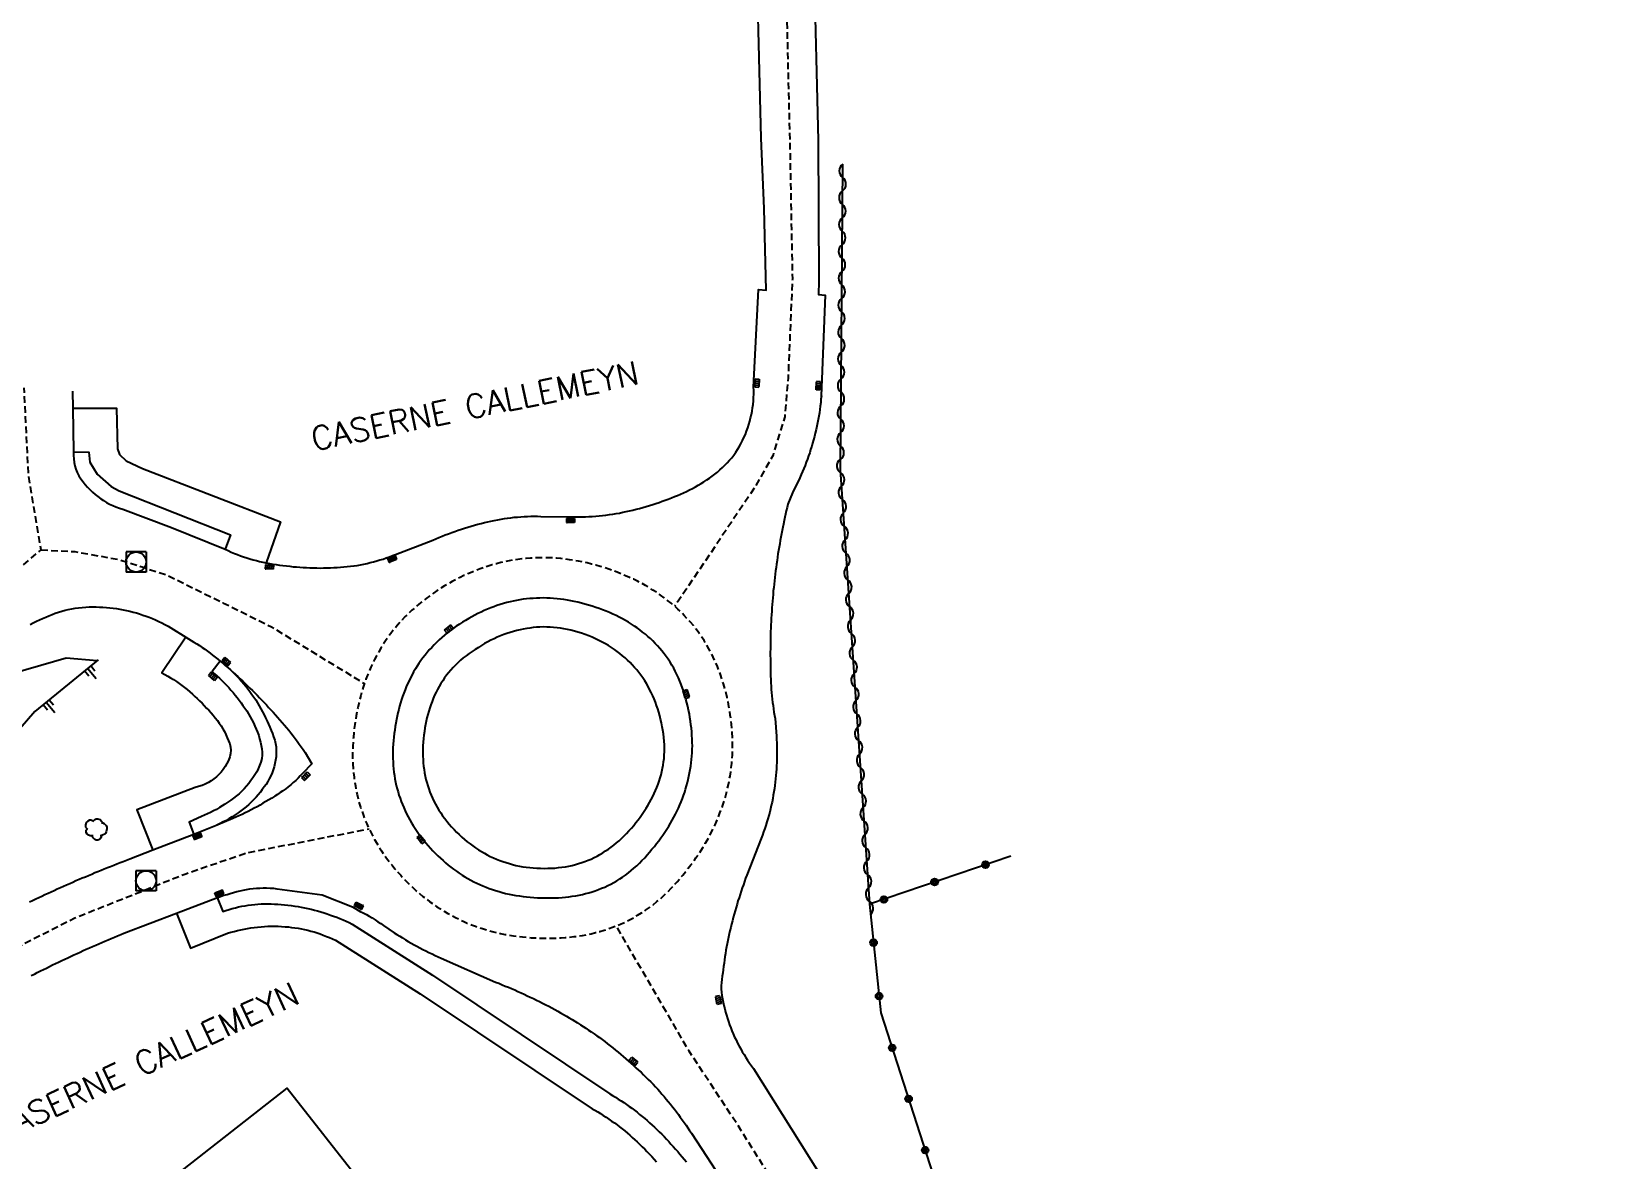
# Model space of a CAD drawing. Header units: millimetres. Extents: x 253999 to 255001, y 43000 to 44000.
# Drawn here: x 254853.4 to 254970.7, y 43083.4 to 43167.5 of the extents above; entities that cross this region are included whole.
import ezdxf
from ezdxf.enums import TextEntityAlignment as Align

# ---------------------------------------------------------------- set-up
doc = ezdxf.new("R2010")
doc.units = ezdxf.units.MM
doc.linetypes.add('DASHED', pattern=[0.75, 0.5, -0.25])
doc.layers.get('0').update_dxf_attribs({"linetype": 'CONTINUOUS'})
for name, color, linetype in [('W0001', 6, 'DASHED'), ('W0008', 7, 'CONTINUOUS'), ('W0017', 7, 'CONTINUOUS'), ('W0100', 7, 'CONTINUOUS'), ('W0211', 2, 'CONTINUOUS'), ('W0300', 7, 'CONTINUOUS'), ('W0310', 3, 'CONTINUOUS'), ('W0322', 7, 'CONTINUOUS'), ('W0400', 7, 'CONTINUOUS'), ('W0420', 7, 'CONTINUOUS'), ('W0989', 7, 'CONTINUOUS')]:
    doc.layers.add(name, color=color, linetype=linetype)
doc.styles.get("Standard").update_dxf_attribs({"font": 'romans.shx', "width": 0.85})

# ---------------------------------------------------------------- blocks, each defined once
blk = doc.blocks.new('T420')
for p, q in [((0.75, 0.75), (-0.75, 0.75)), ((-0.75, 0.75), (-0.75, -0.75)), ((0.75, 0.75), (0.75, -0.75)), ((0.75, -0.75), (-0.75, -0.75))]:
    blk.add_line(p, q)
blk.add_ellipse((0, 0), major_axis=(-0.53, 0.53), ratio=1, start_param=3.926991, end_param=10.210176)
blk = doc.blocks.new('T400')
for p, q in [((-0.15, 0.3), (0.15, 0.3)), ((-0.15, -0.25), (-0.15, 0.3)), ((-0.15, 0.15), (0.15, 0.15)), ((-0.15, 0), (0.15, 0)), ((0.15, 0.3), (0.15, -0.25)), ((-0.15, -0.15), (0.15, -0.15)), ((-0.15, -0.25), (-0.15, -0.3)), ((-0.15, -0.3), (0.15, -0.3)), ((0.15, -0.3), (0.15, -0.25))]:
    blk.add_line(p, q)
blk = doc.blocks.new('T300')
for p, q in [((-0.8, 0.51), (-0.86, 0.34)), ((-0.86, 0.34), (-0.86, 0.17)), ((-0.86, 0.17), (-0.74, 0.06)), ((-0.69, 0.63), (-0.8, 0.51)), ((-0.8, -0.06), (-0.74, 0.06)), ((-0.74, 0.06), (-0.69, 0.11)), ((-0.57, 0.69), (-0.69, 0.63)), ((-0.46, 0.69), (-0.57, 0.69)), ((-0.29, 0.63), (-0.46, 0.69)), ((-0.29, 0.63), (-0.17, 0.74)), ((-0.23, 0.57), (-0.29, 0.63)), ((-0.17, 0.74), (-0.06, 0.8)), ((-0.06, 0.8), (0.06, 0.8)), ((0.06, 0.8), (0.23, 0.74)), ((0.23, 0.74), (0.34, 0.63)), ((0.34, 0.63), (0.4, 0.51)), ((0.46, 0.46), (0.34, 0.46)), ((0.4, 0.51), (0.4, 0.46)), ((0.57, 0.4), (0.46, 0.46)), ((0.57, 0.4), (0.69, 0.29)), ((0.69, 0.29), (0.74, 0.17)), ((0.74, 0.06), (0.69, -0.17)), ((0.74, 0.17), (0.74, 0.06)), ((-0.8, -0.17), (-0.8, -0.06)), ((-0.8, -0.23), (-0.8, -0.17)), ((-0.74, -0.34), (-0.8, -0.23)), ((-0.69, -0.4), (-0.74, -0.34)), ((-0.51, -0.46), (-0.69, -0.4)), ((-0.4, -0.46), (-0.51, -0.46)), ((-0.4, -0.46), (-0.34, -0.46)), ((-0.34, -0.46), (-0.34, -0.4)), ((-0.34, -0.51), (-0.34, -0.46)), ((-0.29, -0.63), (-0.34, -0.51)), ((-0.17, -0.74), (-0.29, -0.63)), ((-0.06, -0.8), (-0.17, -0.74)), ((0.06, -0.8), (-0.06, -0.8)), ((0.17, -0.74), (0.06, -0.8)), ((0.23, -0.69), (0.17, -0.74)), ((0.29, -0.46), (0.23, -0.46)), ((0.29, -0.63), (0.23, -0.69)), ((0.46, -0.4), (0.29, -0.46)), ((0.34, -0.51), (0.29, -0.63)), ((0.34, -0.51), (0.34, -0.46)), ((0.57, -0.34), (0.46, -0.4)), ((0.63, -0.29), (0.57, -0.34)), ((0.69, -0.17), (0.63, -0.29))]:
    blk.add_line(p, q)
blk = doc.blocks.new('t211o')
at = {"color": 0, "linetype": 'Continuous'}
for p, q in [((-0.29, 0.5), (-0.29, 0)), ((0, 1), (0, 0)), ((0.29, 0.5), (0.29, 0))]:
    blk.add_line(p, q, dxfattribs=at)
blk = doc.blocks.new('t322o')
at = {"color": 0, "linetype": 'Continuous'}
for radius in [0.25, 0.15]:
    blk.add_circle((0, 0), radius, dxfattribs=at)
blk = doc.blocks.new('t310o')
at = {"color": 0, "linetype": 'Continuous'}
for centre, start, end in [((-0.5, 0.38), 216.8699, 323.1304), ((0.5, -0.37), 36.8699, 143.1303)]:
    blk.add_arc(centre, 0.625, start, end, dxfattribs=at)

msp = doc.modelspace()

# ---------------------------------------------------------------- linework, layer by layer
at = {"layer": 'W0001', "flags": 128}
for points in [[(254906.65, 43294.13), (254906.84, 43285.97), (254907.63, 43253.24), (254908.47, 43216.57), (254909.28, 43183.53), (254909.88, 43159.22), (254910.07, 43149.02), (254909.75, 43141.67), (254909.5, 43138.77), (254908.63, 43135.91), (254907.26, 43133.49), (254901.31, 43124.65)], [(254773.74, 43091.98), (254777.71, 43093.83), (254784.04, 43095.75), (254792.62, 43098.78), (254823.48, 43108.72), (254830.11, 43111.3), (254835.99, 43114.88), (254841.12, 43118.87), (254844.84, 43122.44), (254848.36, 43124.63), (254851.5, 43126.65), (254854.11, 43128.85), (254853.48, 43132.63), (254853.17, 43134.48), (254853.02, 43137.53), (254852.85, 43140.92)], [(254854.11, 43128.85), (254856.63, 43128.72), (254859.91, 43128.14), (254863.46, 43126.99), (254867.66, 43124.91), (254871.28, 43123.11), (254878.2, 43118.89)], [(254834.06, 43087.35), (254842.2, 43093.31), (254848.43, 43097.27), (254856.63, 43101.44), (254864.89, 43104.73), (254869.45, 43106.29), (254878.54, 43108.07)], [(254970.71, 43000), (254968.55, 43003.03), (254958.83, 43014.72), (254948.67, 43026.75), (254939.51, 43037.81), (254926.04, 43055), (254915.4, 43071), (254906.01, 43085.99), (254902.38, 43091.51), (254896.95, 43100.84)]]:
    msp.add_lwpolyline(points, dxfattribs=at)
msp.add_lwpolyline([(254880.68, 43104.85), (254880.9, 43104.61), (254881.12, 43104.37), (254881.35, 43104.13), (254881.58, 43103.9), (254881.82, 43103.68), (254882.06, 43103.46), (254882.3, 43103.25), (254882.55, 43103.04), (254882.8, 43102.84), (254883.06, 43102.64), (254883.32, 43102.46), (254883.59, 43102.27), (254883.86, 43102.1), (254884.13, 43101.93), (254884.41, 43101.77), (254884.69, 43101.61), (254884.98, 43101.46), (254885.27, 43101.32), (254885.56, 43101.18), (254885.86, 43101.05), (254886.16, 43100.93), (254886.46, 43100.82), (254886.77, 43100.71), (254887.07, 43100.61), (254887.39, 43100.51), (254887.7, 43100.43), (254888.02, 43100.35), (254888.34, 43100.27), (254888.66, 43100.21), (254888.98, 43100.15), (254889.31, 43100.1), (254889.64, 43100.05), (254889.97, 43100.02), (254890.29, 43099.99), (254890.61, 43099.96), (254890.93, 43099.94), (254891.25, 43099.93), (254891.57, 43099.92), (254891.88, 43099.92), (254892.2, 43099.92), (254892.52, 43099.93), (254892.84, 43099.95), (254893.16, 43099.97), (254893.48, 43100), (254893.8, 43100.04), (254894.13, 43100.08), (254894.45, 43100.13), (254894.77, 43100.19), (254895.09, 43100.26), (254895.41, 43100.34), (254895.73, 43100.42), (254896.05, 43100.52), (254896.37, 43100.62), (254896.68, 43100.74), (254897, 43100.86), (254897.31, 43100.99), (254897.62, 43101.13), (254897.93, 43101.29), (254898.23, 43101.45), (254898.54, 43101.63), (254898.83, 43101.81), (254899.13, 43102), (254899.42, 43102.21), (254899.7, 43102.42), (254899.98, 43102.65), (254900.26, 43102.88), (254900.53, 43103.13), (254900.79, 43103.38), (254901.04, 43103.64), (254901.27, 43103.89), (254901.49, 43104.13), (254901.71, 43104.38), (254901.92, 43104.62), (254902.12, 43104.87), (254902.32, 43105.13), (254902.52, 43105.38), (254902.71, 43105.64), (254902.89, 43105.9), (254903.07, 43106.17), (254903.25, 43106.43), (254903.42, 43106.7), (254903.58, 43106.97), (254903.74, 43107.25), (254903.89, 43107.53), (254904.04, 43107.81), (254904.18, 43108.09), (254904.31, 43108.38), (254904.44, 43108.66), (254904.57, 43108.95), (254904.68, 43109.25), (254904.79, 43109.54), (254904.89, 43109.84), (254904.99, 43110.14), (254905.08, 43110.45), (254905.16, 43110.75), (254905.24, 43111.06), (254905.31, 43111.37), (254905.37, 43111.68), (254905.43, 43112), (254905.48, 43112.31), (254905.52, 43112.63), (254905.55, 43112.95), (254905.58, 43113.27), (254905.6, 43113.59), (254905.61, 43113.91), (254905.62, 43114.23), (254905.61, 43114.56), (254905.61, 43114.89), (254905.59, 43115.21), (254905.57, 43115.54), (254905.54, 43115.87), (254905.5, 43116.2), (254905.45, 43116.53), (254905.4, 43116.86), (254905.34, 43117.19), (254905.28, 43117.52), (254905.21, 43117.85), (254905.13, 43118.18), (254905.04, 43118.52), (254904.94, 43118.87), (254904.83, 43119.22), (254904.72, 43119.56), (254904.59, 43119.89), (254904.46, 43120.23), (254904.32, 43120.55), (254904.17, 43120.87), (254904.01, 43121.19), (254903.85, 43121.49), (254903.68, 43121.8), (254903.5, 43122.09), (254903.31, 43122.38), (254903.11, 43122.66), (254902.91, 43122.94), (254902.7, 43123.21), (254902.48, 43123.47), (254902.25, 43123.72), (254902.02, 43123.97), (254901.79, 43124.21), (254901.54, 43124.44), (254901.29, 43124.66), (254901.04, 43124.88), (254900.78, 43125.09), (254900.51, 43125.29), (254900.24, 43125.49), (254899.97, 43125.68), (254899.69, 43125.86), (254899.41, 43126.03), (254899.12, 43126.2), (254898.83, 43126.36), (254898.54, 43126.51), (254898.24, 43126.66), (254897.94, 43126.8), (254897.64, 43126.93), (254897.33, 43127.06), (254897.02, 43127.18), (254896.71, 43127.3), (254896.39, 43127.41), (254896.07, 43127.52), (254895.75, 43127.62), (254895.42, 43127.71), (254895.1, 43127.8), (254894.78, 43127.88), (254894.45, 43127.95), (254894.13, 43128.01), (254893.8, 43128.07), (254893.48, 43128.12), (254893.16, 43128.16), (254892.83, 43128.2), (254892.51, 43128.23), (254892.18, 43128.25), (254891.86, 43128.26), (254891.53, 43128.27), (254891.21, 43128.26), (254890.89, 43128.25), (254890.57, 43128.24), (254890.25, 43128.21), (254889.93, 43128.18), (254889.61, 43128.14), (254889.29, 43128.09), (254888.97, 43128.03), (254888.66, 43127.97), (254888.35, 43127.9), (254888.03, 43127.82), (254887.72, 43127.74), (254887.42, 43127.64), (254887.11, 43127.54), (254886.81, 43127.44), (254886.5, 43127.32), (254886.21, 43127.2), (254885.91, 43127.07), (254885.61, 43126.94), (254885.32, 43126.8), (254885.03, 43126.65), (254884.74, 43126.5), (254884.46, 43126.34), (254884.17, 43126.17), (254883.89, 43126), (254883.62, 43125.82), (254883.34, 43125.63), (254883.06, 43125.44), (254882.79, 43125.23), (254882.51, 43125.02), (254882.24, 43124.8), (254881.98, 43124.58), (254881.73, 43124.35), (254881.48, 43124.12), (254881.24, 43123.88), (254881.01, 43123.64), (254880.78, 43123.39), (254880.57, 43123.13), (254880.36, 43122.88), (254880.16, 43122.62), (254879.96, 43122.35), (254879.77, 43122.08), (254879.6, 43121.81), (254879.42, 43121.53), (254879.26, 43121.25), (254879.1, 43120.97), (254878.95, 43120.69), (254878.81, 43120.4), (254878.68, 43120.11), (254878.55, 43119.81), (254878.43, 43119.52), (254878.31, 43119.22), (254878.21, 43118.92), (254878.11, 43118.62), (254878.01, 43118.32), (254877.93, 43118.01), (254877.85, 43117.71), (254877.77, 43117.4), (254877.7, 43117.09), (254877.64, 43116.79), (254877.58, 43116.48), (254877.53, 43116.16), (254877.48, 43115.85), (254877.44, 43115.54), (254877.4, 43115.22), (254877.37, 43114.9), (254877.35, 43114.57), (254877.33, 43114.24), (254877.32, 43113.9), (254877.31, 43113.57), (254877.32, 43113.24), (254877.33, 43112.9), (254877.35, 43112.57), (254877.38, 43112.24), (254877.42, 43111.92), (254877.46, 43111.59), (254877.52, 43111.27), (254877.58, 43110.94), (254877.65, 43110.62), (254877.73, 43110.3), (254877.81, 43109.99), (254877.91, 43109.68), (254878.01, 43109.37), (254878.12, 43109.06), (254878.24, 43108.75), (254878.37, 43108.45), (254878.5, 43108.15), (254878.65, 43107.86), (254878.8, 43107.57), (254878.95, 43107.28), (254879.12, 43106.99), (254879.29, 43106.71), (254879.47, 43106.43), (254879.65, 43106.16), (254879.85, 43105.89), (254880.04, 43105.62), (254880.25, 43105.36), (254880.46, 43105.1)], close=True, dxfattribs=at)
at = {"layer": 'W0008', "flags": 128}
for points in [[(254910.69, 43212.22), (254912, 43159.35), (254912.05, 43148.86), (254912.02, 43147.88), (254912.51, 43147.82), (254912.22, 43140.34), (254912.23, 43140.34), (254912.2, 43140.08), (254912.18, 43139.83), (254912.15, 43139.57), (254912.12, 43139.32), (254912.08, 43139.06), (254912.04, 43138.81), (254911.99, 43138.56), (254911.95, 43138.31), (254911.9, 43138.06), (254911.84, 43137.81), (254911.78, 43137.56), (254911.72, 43137.31), (254911.65, 43137.06), (254911.58, 43136.81), (254911.51, 43136.57), (254911.43, 43136.33), (254911.36, 43136.09), (254911.28, 43135.85), (254911.19, 43135.62), (254911.11, 43135.38), (254911.02, 43135.15), (254910.92, 43134.92), (254910.83, 43134.69), (254910.73, 43134.46), (254910.63, 43134.23), (254910.52, 43134), (254910.41, 43133.77), (254910.3, 43133.55), (254910.19, 43133.32), (254910.07, 43133.1), (254909.74, 43132.26), (254909.68, 43132.02), (254909.62, 43131.77), (254909.57, 43131.52), (254909.51, 43131.28), (254909.46, 43131.03), (254909.41, 43130.78), (254909.36, 43130.54), (254909.31, 43130.29), (254909.26, 43130.04), (254909.21, 43129.79), (254909.17, 43129.54), (254909.13, 43129.3), (254909.08, 43129.05), (254909.04, 43128.8), (254909, 43128.55), (254908.96, 43128.3), (254908.93, 43128.05), (254908.89, 43127.8), (254908.86, 43127.55), (254908.82, 43127.3), (254908.79, 43127.05), (254908.76, 43126.8), (254908.73, 43126.55), (254908.71, 43126.3), (254908.68, 43126.05), (254908.65, 43125.8), (254908.63, 43125.54), (254908.61, 43125.29), (254908.59, 43125.04), (254908.57, 43124.78), (254908.55, 43124.53), (254908.53, 43124.28), (254908.52, 43124.02), (254908.5, 43123.77), (254908.49, 43123.52), (254908.47, 43123.26), (254908.46, 43123.01), (254908.45, 43122.76), (254908.45, 43122.5), (254908.44, 43122.25), (254908.43, 43121.99), (254908.43, 43121.74), (254908.43, 43121.49), (254908.42, 43121.23), (254908.42, 43120.98), (254908.43, 43120.73), (254908.43, 43120.47), (254908.43, 43120.22), (254908.44, 43119.96), (254908.44, 43119.71), (254908.45, 43119.46), (254908.46, 43119.2), (254908.47, 43118.95), (254908.48, 43118.7), (254908.5, 43118.46), (254908.52, 43118.22), (254908.54, 43117.97), (254908.57, 43117.73), (254908.59, 43117.49), (254908.63, 43117.25), (254908.66, 43117), (254908.7, 43116.76), (254908.74, 43116.52), (254908.78, 43116.28), (254908.88, 43114.97), (254908.9, 43114.72), (254908.91, 43114.48), (254908.92, 43114.23), (254908.92, 43113.99), (254908.92, 43113.74), (254908.92, 43113.5), (254908.92, 43113.26), (254908.91, 43113.01), (254908.9, 43112.77), (254908.88, 43112.52), (254908.87, 43112.28), (254908.85, 43112.04), (254908.82, 43111.79), (254908.8, 43111.55), (254908.77, 43111.31), (254908.73, 43111.07), (254908.69, 43110.82), (254908.65, 43110.57), (254908.61, 43110.32), (254908.56, 43110.06), (254908.5, 43109.81), (254908.44, 43109.56), (254908.38, 43109.32), (254908.32, 43109.07), (254908.25, 43108.82), (254908.17, 43108.58), (254908.09, 43108.33), (254908.01, 43108.09), (254907.93, 43107.85), (254907.84, 43107.6), (254907.74, 43107.36), (254906.68, 43104.63), (254906.59, 43104.39), (254906.51, 43104.15), (254906.42, 43103.91), (254906.34, 43103.67), (254906.26, 43103.43), (254906.18, 43103.18), (254906.1, 43102.94), (254906.02, 43102.7), (254905.95, 43102.45), (254905.88, 43102.21), (254905.81, 43101.96), (254905.74, 43101.71), (254905.67, 43101.47), (254905.6, 43101.22), (254905.54, 43100.97), (254905.48, 43100.72), (254905.42, 43100.48), (254905.36, 43100.24), (254905.31, 43099.99), (254905.26, 43099.75), (254905.21, 43099.51), (254905.17, 43099.27), (254905.12, 43099.03), (254905.08, 43098.78), (254905.05, 43098.54), (254905.01, 43098.3), (254904.98, 43098.05), (254904.95, 43097.81), (254904.92, 43097.57), (254904.88, 43097.33), (254904.85, 43097.09), (254904.82, 43096.85), (254904.79, 43096.61), (254904.77, 43096.37), (254904.77, 43096.13), (254904.78, 43095.89), (254904.81, 43095.65), (254904.86, 43095.4), (254904.91, 43095.15), (254904.97, 43094.91), (254905.03, 43094.66), (254905.09, 43094.42), (254905.16, 43094.18), (254905.23, 43093.94), (254905.31, 43093.71), (254905.39, 43093.47), (254905.48, 43093.24), (254905.57, 43093.01), (254905.67, 43092.79), (254905.77, 43092.56), (254905.88, 43092.34), (254905.99, 43092.11), (254906.1, 43091.89), (254906.22, 43091.68), (254906.34, 43091.46), (254906.47, 43091.25), (254906.61, 43091.04), (254906.74, 43090.83), (254906.88, 43090.62), (254907.03, 43090.41), (254907.18, 43090.21), (254917.05, 43074.47)], [(254856.45, 43140.68), (254856.48, 43139.4), (254856.53, 43136.17), (254856.52, 43135.89), (254856.54, 43135.63), (254856.57, 43135.36), (254856.63, 43135.11), (254856.71, 43134.86), (254856.81, 43134.62), (254856.93, 43134.38), (254857.08, 43134.15), (254857.24, 43133.93), (254857.4, 43133.72), (254857.58, 43133.52), (254857.76, 43133.33), (254857.94, 43133.15), (254858.14, 43132.98), (254858.34, 43132.82), (254858.55, 43132.66), (254858.76, 43132.52), (254858.98, 43132.39), (254859.21, 43132.27), (254859.45, 43132.16), (254859.69, 43132.05), (254859.95, 43131.96), (254860.2, 43131.88), (254863.83, 43130.53), (254867.82, 43128.91), (254868.05, 43128.8), (254868.28, 43128.69), (254868.51, 43128.59), (254868.74, 43128.5), (254868.97, 43128.41), (254869.2, 43128.33), (254869.44, 43128.25), (254869.67, 43128.18), (254869.91, 43128.11), (254870.15, 43128.05), (254870.39, 43127.99), (254870.64, 43127.93), (254870.88, 43127.89), (254871.13, 43127.84), (254871.38, 43127.8), (254871.63, 43127.76), (254871.88, 43127.72), (254872.13, 43127.69), (254872.38, 43127.66), (254872.63, 43127.63), (254872.89, 43127.6), (254873.14, 43127.58), (254873.39, 43127.56), (254873.64, 43127.54), (254873.89, 43127.53), (254874.14, 43127.52), (254874.39, 43127.51), (254874.65, 43127.51), (254874.9, 43127.5), (254875.15, 43127.51), (254875.4, 43127.51), (254875.66, 43127.52), (254875.91, 43127.53), (254876.16, 43127.54), (254876.41, 43127.56), (254876.67, 43127.58), (254876.92, 43127.61), (254877.17, 43127.63), (254877.42, 43127.67), (254877.66, 43127.7), (254877.91, 43127.75), (254878.15, 43127.79), (254878.39, 43127.84), (254878.63, 43127.9), (254878.87, 43127.96), (254879.11, 43128.03), (254879.35, 43128.1), (254879.59, 43128.17), (254879.82, 43128.25), (254880.06, 43128.34), (254880.29, 43128.43), (254880.52, 43128.52), (254883.28, 43129.58), (254883.51, 43129.68), (254883.75, 43129.78), (254883.98, 43129.88), (254884.22, 43129.97), (254884.46, 43130.06), (254884.7, 43130.15), (254884.94, 43130.23), (254885.18, 43130.32), (254885.42, 43130.4), (254885.66, 43130.47), (254885.9, 43130.55), (254886.15, 43130.62), (254886.39, 43130.69), (254886.64, 43130.76), (254886.88, 43130.82), (254887.13, 43130.88), (254887.38, 43130.94), (254887.62, 43130.99), (254887.87, 43131.05), (254888.12, 43131.1), (254888.37, 43131.14), (254888.62, 43131.18), (254888.86, 43131.22), (254889.11, 43131.25), (254889.36, 43131.28), (254889.6, 43131.3), (254889.85, 43131.32), (254890.1, 43131.34), (254890.35, 43131.35), (254890.59, 43131.36), (254890.84, 43131.36), (254891.09, 43131.36), (254891.34, 43131.35), (254893.88, 43131.31), (254894.14, 43131.31), (254894.4, 43131.31), (254894.66, 43131.32), (254894.91, 43131.34), (254895.17, 43131.35), (254895.42, 43131.37), (254895.68, 43131.39), (254895.93, 43131.42), (254896.18, 43131.45), (254896.44, 43131.48), (254896.69, 43131.52), (254896.94, 43131.56), (254897.19, 43131.6), (254897.44, 43131.65), (254897.69, 43131.7), (254897.94, 43131.76), (254898.19, 43131.82), (254898.44, 43131.88), (254898.69, 43131.94), (254898.94, 43132.01), (254899.19, 43132.08), (254899.43, 43132.16), (254899.67, 43132.23), (254899.9, 43132.31), (254900.14, 43132.39), (254900.37, 43132.47), (254900.6, 43132.55), (254900.83, 43132.64), (254901.06, 43132.73), (254901.29, 43132.82), (254901.52, 43132.91), (254901.75, 43133.01), (254901.97, 43133.11), (254902.19, 43133.21), (254902.41, 43133.32), (254902.63, 43133.43), (254902.85, 43133.55), (254903.06, 43133.67), (254903.27, 43133.79), (254903.48, 43133.92), (254903.69, 43134.06), (254903.89, 43134.2), (254904.09, 43134.34), (254904.29, 43134.49), (254904.49, 43134.65), (254904.68, 43134.81), (254904.87, 43134.98), (254905.05, 43135.16), (254905.22, 43135.34), (254905.39, 43135.53), (254905.55, 43135.72), (254905.7, 43135.92), (254905.85, 43136.12), (254905.98, 43136.33), (254906.11, 43136.54), (254906.24, 43136.76), (254906.35, 43136.99), (254906.46, 43137.22), (254906.57, 43137.46), (254906.66, 43137.7), (254906.75, 43137.94), (254906.83, 43138.19), (254906.9, 43138.44), (254906.96, 43138.68), (254907.02, 43138.93), (254907.07, 43139.18), (254907.11, 43139.44), (254907.14, 43139.69), (254907.17, 43139.95), (254907.18, 43140.2), (254907.19, 43140.46), (254907.19, 43140.72), (254907.18, 43140.98), (254907.56, 43148.25), (254908.12, 43148.19), (254907.97, 43154.29), (254907.75, 43159.52), (254906.49, 43210.66)], [(254856.49, 43139.4), (254859.72, 43139.4), (254859.81, 43136.38), (254859.95, 43135.96), (254860.46, 43135.49), (254861.66, 43134.92), (254871.95, 43130.93), (254870.88, 43127.89)], [(254856.53, 43136.16), (254857.66, 43136.14), (254857.74, 43135.39), (254858.3, 43134.49), (254859.34, 43133.58), (254859.93, 43133.26), (254868.23, 43129.97), (254867.83, 43128.9)], [(254853.3, 43123.3), (254853.53, 43123.42), (254853.76, 43123.53), (254853.99, 43123.64), (254854.22, 43123.75), (254854.46, 43123.85), (254854.69, 43123.95), (254854.93, 43124.04), (254855.17, 43124.13), (254855.41, 43124.21), (254855.65, 43124.28), (254855.9, 43124.35), (254856.14, 43124.41), (254856.4, 43124.46), (254856.65, 43124.51), (254856.91, 43124.54), (254857.17, 43124.57), (254857.44, 43124.58), (254857.7, 43124.6), (254857.95, 43124.6), (254858.21, 43124.6), (254858.47, 43124.59), (254858.72, 43124.58), (254858.98, 43124.57), (254859.23, 43124.54), (254859.48, 43124.51), (254859.73, 43124.48), (254859.98, 43124.44), (254860.23, 43124.39), (254860.48, 43124.34), (254860.72, 43124.29), (254860.97, 43124.22), (254861.21, 43124.16), (254861.45, 43124.08), (254861.69, 43124), (254861.93, 43123.92), (254862.17, 43123.83), (254862.41, 43123.73), (254862.64, 43123.63), (254862.88, 43123.52), (254863.11, 43123.41), (254863.34, 43123.29), (254863.57, 43123.16), (254865.09, 43122.23), (254865.3, 43122.11), (254865.5, 43121.98), (254865.71, 43121.85), (254865.91, 43121.72), (254866.11, 43121.58), (254866.31, 43121.45), (254866.5, 43121.31), (254866.7, 43121.16), (254866.89, 43121.02), (254867.08, 43120.87), (254867.27, 43120.72), (254867.46, 43120.57), (254867.65, 43120.41), (254867.84, 43120.24), (254868.03, 43120.08), (254868.22, 43119.92), (254868.4, 43119.75), (254868.59, 43119.58), (254868.77, 43119.41), (254868.95, 43119.24), (254869.13, 43119.07), (254869.31, 43118.9), (254869.49, 43118.73), (254869.67, 43118.55), (254869.85, 43118.38), (254870.02, 43118.2), (254870.2, 43118.02), (254870.37, 43117.84), (254870.55, 43117.66), (254870.72, 43117.48), (254870.89, 43117.3), (254871.06, 43117.12), (254871.23, 43116.93), (254871.4, 43116.75), (254871.56, 43116.57), (254871.73, 43116.38), (254871.9, 43116.19), (254872.07, 43116), (254872.24, 43115.8), (254872.4, 43115.61), (254872.56, 43115.41), (254872.72, 43115.21), (254872.88, 43115), (254873.04, 43114.8), (254873.19, 43114.59), (254873.34, 43114.39), (254873.49, 43114.18), (254873.64, 43113.97), (254873.79, 43113.75), (254874.29, 43112.91), (254873.59, 43112.2), (254873.42, 43112.03), (254873.25, 43111.85), (254873.08, 43111.68), (254872.9, 43111.52), (254872.71, 43111.36), (254872.52, 43111.21), (254872.33, 43111.06), (254872.13, 43110.91), (254871.93, 43110.78), (254871.72, 43110.63), (254871.51, 43110.5), (254871.29, 43110.36), (254871.08, 43110.23), (254870.86, 43110.1), (254870.64, 43109.97), (254870.42, 43109.84), (254870.2, 43109.72), (254869.98, 43109.6), (254869.76, 43109.48), (254869.53, 43109.37), (254869.31, 43109.25), (254869.08, 43109.14), (254868.85, 43109.04), (254868.62, 43108.93), (254868.39, 43108.83), (254868.16, 43108.73), (254867.93, 43108.63), (254867.69, 43108.54), (254867.45, 43108.44), (254867.22, 43108.35), (254865.48, 43107.66), (254862.44, 43106.47), (254860.71, 43105.8), (254860.47, 43105.71), (254860.23, 43105.62), (254860, 43105.53), (254859.76, 43105.44), (254859.52, 43105.35), (254859.29, 43105.25), (254859.05, 43105.16), (254858.82, 43105.07), (254858.58, 43104.97), (254858.35, 43104.87), (254858.11, 43104.78), (254857.88, 43104.68), (254857.64, 43104.58), (254857.41, 43104.48), (254857.18, 43104.39), (254856.94, 43104.29), (254856.71, 43104.19), (254856.48, 43104.08), (254856.25, 43103.98), (254856.01, 43103.88), (254855.78, 43103.78), (254855.55, 43103.67), (254855.32, 43103.57), (254855.09, 43103.46), (254854.86, 43103.36), (254854.63, 43103.25), (254854.4, 43103.15), (254854.17, 43103.04), (254853.94, 43102.93), (254853.71, 43102.82), (254853.48, 43102.71), (254853.25, 43102.6)], [(254864.89, 43122.34), (254863.1, 43119.7), (254863.33, 43119.58), (254863.55, 43119.45), (254863.76, 43119.32), (254863.98, 43119.19), (254864.19, 43119.05), (254864.4, 43118.91), (254864.6, 43118.76), (254864.8, 43118.6), (254865, 43118.45), (254865.19, 43118.28), (254865.38, 43118.11), (254865.56, 43117.94), (254865.74, 43117.77), (254865.92, 43117.6), (254866.1, 43117.43), (254866.27, 43117.25), (254866.44, 43117.07), (254866.61, 43116.9), (254866.78, 43116.71), (254866.94, 43116.53), (254867.09, 43116.34), (254867.24, 43116.14), (254867.38, 43115.94), (254867.52, 43115.74), (254867.65, 43115.53), (254867.77, 43115.31), (254867.88, 43115.09), (254867.98, 43114.86), (254868.08, 43114.63), (254868.16, 43114.4), (254868.22, 43114.16), (254868.25, 43113.92), (254868.23, 43113.68), (254868.17, 43113.43), (254868.06, 43113.17), (254867.95, 43112.93), (254867.82, 43112.71), (254867.68, 43112.49), (254867.52, 43112.29), (254867.35, 43112.11), (254867.18, 43111.94), (254866.98, 43111.79), (254866.78, 43111.64), (254866.57, 43111.52), (254866.34, 43111.4), (254866.1, 43111.3), (254865.84, 43111.22), (254865.58, 43111.14), (254861.25, 43109.49), (254862.44, 43106.47)], [(254867.46, 43120.56), (254866.85, 43119.78), (254867.03, 43119.62), (254867.22, 43119.45), (254867.4, 43119.29), (254867.58, 43119.12), (254867.75, 43118.95), (254867.92, 43118.77), (254868.09, 43118.59), (254868.25, 43118.41), (254868.41, 43118.23), (254868.57, 43118.04), (254868.72, 43117.85), (254868.87, 43117.65), (254869.01, 43117.46), (254869.15, 43117.25), (254869.29, 43117.05), (254869.43, 43116.85), (254869.56, 43116.63), (254869.69, 43116.41), (254869.81, 43116.18), (254869.93, 43115.96), (254870.04, 43115.73), (254870.14, 43115.5), (254870.23, 43115.26), (254870.32, 43115.02), (254870.39, 43114.78), (254870.46, 43114.53), (254870.51, 43114.28), (254870.56, 43114.04), (254870.58, 43113.79), (254870.58, 43113.55), (254870.55, 43113.3), (254870.48, 43113.04), (254870.39, 43112.79), (254870.29, 43112.55), (254870.17, 43112.32), (254870.03, 43112.09), (254869.89, 43111.87), (254869.74, 43111.66), (254869.58, 43111.45), (254869.41, 43111.25), (254869.23, 43111.05), (254869.05, 43110.86), (254868.86, 43110.69), (254868.66, 43110.52), (254868.45, 43110.36), (254868.24, 43110.21), (254868.03, 43110.06), (254867.81, 43109.91), (254867.6, 43109.78), (254867.39, 43109.65), (254867.18, 43109.52), (254866.96, 43109.4), (254866.74, 43109.29), (254866.51, 43109.18), (254866.28, 43109.08), (254866.05, 43108.99), (254865.13, 43108.57), (254865.48, 43107.66)], [(254853.38, 43097.14), (254853.61, 43097.25), (254853.83, 43097.36), (254854.06, 43097.48), (254854.29, 43097.59), (254854.51, 43097.7), (254854.74, 43097.81), (254854.97, 43097.93), (254855.19, 43098.04), (254855.42, 43098.14), (254855.65, 43098.25), (254855.88, 43098.36), (254856.11, 43098.47), (254856.34, 43098.58), (254856.56, 43098.68), (254856.79, 43098.79), (254857.02, 43098.89), (254857.25, 43099), (254857.48, 43099.1), (254857.72, 43099.2), (254857.95, 43099.31), (254858.18, 43099.41), (254858.41, 43099.51), (254858.64, 43099.61), (254858.87, 43099.71), (254859.11, 43099.81), (254859.34, 43099.91), (254859.57, 43100), (254859.81, 43100.1), (254860.04, 43100.2), (254860.27, 43100.29), (254864.21, 43101.78), (254867.24, 43102.95), (254867.48, 43103.04), (254867.72, 43103.12), (254867.96, 43103.19), (254868.2, 43103.26), (254868.44, 43103.33), (254868.68, 43103.39), (254868.93, 43103.45), (254869.17, 43103.5), (254869.42, 43103.55), (254869.66, 43103.59), (254869.91, 43103.62), (254870.16, 43103.64), (254870.41, 43103.66), (254870.66, 43103.67), (254870.91, 43103.67), (254871.17, 43103.66), (254871.42, 43103.64), (254871.68, 43103.61), (254871.69, 43103.61), (254875.06, 43103.15), (254877.31, 43102.26), (254877.89, 43101.92), (254878.11, 43101.8), (254878.34, 43101.68), (254878.56, 43101.56), (254878.77, 43101.43), (254878.99, 43101.29), (254879.2, 43101.15), (254879.41, 43101.01), (254879.62, 43100.87), (254880.42, 43100.33), (254880.62, 43100.2), (254880.83, 43100.07), (254881.04, 43099.94), (254881.25, 43099.81), (254881.46, 43099.68), (254881.68, 43099.56), (254881.89, 43099.44), (254882.11, 43099.32), (254882.33, 43099.2), (254882.55, 43099.08), (254882.78, 43098.97), (254883, 43098.86), (254883.23, 43098.75), (254883.46, 43098.64), (254883.69, 43098.53), (254883.92, 43098.43), (254887.97, 43096.65), (254888.21, 43096.56), (254888.45, 43096.46), (254888.68, 43096.36), (254888.92, 43096.27), (254889.15, 43096.17), (254889.39, 43096.07), (254889.62, 43095.96), (254889.86, 43095.86), (254890.09, 43095.75), (254890.32, 43095.64), (254890.55, 43095.54), (254890.78, 43095.43), (254891.01, 43095.31), (254891.24, 43095.2), (254891.47, 43095.08), (254891.7, 43094.97), (254891.92, 43094.85), (254892.15, 43094.73), (254892.37, 43094.61), (254892.6, 43094.49), (254892.81, 43094.37), (254893.03, 43094.25), (254893.24, 43094.12), (254893.45, 43094), (254893.66, 43093.87), (254893.87, 43093.74), (254894.07, 43093.61), (254894.28, 43093.48), (254894.48, 43093.35), (254894.69, 43093.21), (254894.89, 43093.08), (254895.09, 43092.94), (254895.3, 43092.8), (254895.5, 43092.66), (254895.7, 43092.52), (254895.9, 43092.37), (254896.1, 43092.22), (254896.3, 43092.06), (254896.5, 43091.91), (254896.7, 43091.75), (254896.9, 43091.59), (254897.09, 43091.43), (254897.29, 43091.27), (254897.48, 43091.1), (254897.67, 43090.93), (254897.86, 43090.77), (254898.05, 43090.6), (254898.24, 43090.43), (254898.42, 43090.27), (254898.61, 43090.1), (254898.8, 43089.93), (254898.98, 43089.75), (254899.16, 43089.58), (254899.34, 43089.4), (254899.52, 43089.22), (254899.7, 43089.04), (254899.87, 43088.86), (254900.04, 43088.67), (254900.2, 43088.49), (254900.36, 43088.31), (254900.52, 43088.12), (254900.68, 43087.94), (254900.83, 43087.75), (254900.99, 43087.56), (254901.14, 43087.37), (254901.29, 43087.18), (254901.43, 43086.99), (254901.58, 43086.79), (254901.72, 43086.6), (254901.87, 43086.4), (254902.01, 43086.2), (254902.15, 43086), (254902.28, 43085.8), (254902.42, 43085.6), (254902.55, 43085.4), (254905.11, 43081.47)], [(254867.23, 43102.95), (254867.64, 43101.9), (254867.87, 43101.98), (254868.11, 43102.06), (254868.34, 43102.13), (254868.58, 43102.19), (254868.82, 43102.25), (254869.06, 43102.3), (254869.3, 43102.34), (254869.54, 43102.38), (254869.78, 43102.41), (254870.02, 43102.44), (254870.26, 43102.46), (254870.51, 43102.48), (254870.75, 43102.48), (254871, 43102.49), (254871.24, 43102.48), (254871.49, 43102.47), (254871.75, 43102.46), (254872, 43102.44), (254872.25, 43102.41), (254872.5, 43102.38), (254872.75, 43102.35), (254873, 43102.32), (254873.25, 43102.28), (254873.49, 43102.23), (254873.74, 43102.18), (254873.98, 43102.13), (254874.23, 43102.08), (254874.47, 43102.02), (254874.71, 43101.95), (254874.95, 43101.88), (254875.19, 43101.81), (254875.43, 43101.73), (254875.66, 43101.65), (254875.9, 43101.57), (254876.13, 43101.48), (254876.37, 43101.39), (254876.6, 43101.29), (254876.83, 43101.19), (254877.06, 43101.08), (254877.29, 43100.97), (254883.27, 43097.18), (254896.47, 43088.33), (254896.68, 43088.2), (254896.89, 43088.07), (254897.1, 43087.94), (254897.31, 43087.81), (254897.51, 43087.67), (254897.71, 43087.53), (254897.91, 43087.39), (254898.11, 43087.25), (254898.31, 43087.1), (254898.5, 43086.95), (254898.69, 43086.8), (254898.88, 43086.65), (254899.07, 43086.49), (254899.26, 43086.33), (254899.44, 43086.17), (254899.62, 43086), (254899.8, 43085.84), (254899.98, 43085.67), (254900.16, 43085.49), (254900.34, 43085.32), (254900.51, 43085.14), (254900.69, 43084.95), (254900.86, 43084.77), (254901.03, 43084.59), (254901.2, 43084.4), (254901.37, 43084.21), (254901.54, 43084.02), (254901.7, 43083.83), (254901.86, 43083.64), (254902.02, 43083.45), (254902.18, 43083.25)], [(254864.21, 43101.78), (254865.23, 43099.18), (254868, 43100.29), (254868.25, 43100.36), (254868.49, 43100.43), (254868.74, 43100.49), (254868.99, 43100.55), (254869.24, 43100.6), (254869.49, 43100.65), (254869.74, 43100.69), (254869.99, 43100.72), (254870.24, 43100.75), (254870.5, 43100.78), (254870.75, 43100.79), (254871, 43100.81), (254871.26, 43100.81), (254871.52, 43100.81), (254871.77, 43100.81), (254872.03, 43100.8), (254872.29, 43100.78), (254872.53, 43100.76), (254872.77, 43100.73), (254873.02, 43100.7), (254873.26, 43100.66), (254873.5, 43100.62), (254873.74, 43100.57), (254873.97, 43100.51), (254874.21, 43100.45), (254874.44, 43100.39), (254874.67, 43100.31), (254874.9, 43100.24), (254875.13, 43100.15), (254875.36, 43100.06), (254875.59, 43099.97), (254875.81, 43099.87), (254876.03, 43099.77), (254882.35, 43095.77), (254895.15, 43087.22), (254895.36, 43087.1), (254895.57, 43086.98), (254895.79, 43086.85), (254895.99, 43086.71), (254896.2, 43086.58), (254896.41, 43086.44), (254896.61, 43086.3), (254896.81, 43086.16), (254897.01, 43086.01), (254897.2, 43085.86), (254897.4, 43085.71), (254897.59, 43085.56), (254897.78, 43085.4), (254897.97, 43085.24), (254898.15, 43085.07), (254898.34, 43084.91), (254898.52, 43084.74), (254898.7, 43084.56), (254898.88, 43084.38), (254899.07, 43084.2), (254899.24, 43084.02), (254899.42, 43083.83), (254899.6, 43083.65), (254899.77, 43083.46), (254899.94, 43083.27)]]:
    msp.add_lwpolyline(points, dxfattribs=at)
for points in [[(254882.94, 43106.83), (254883.11, 43106.63), (254883.3, 43106.43), (254883.48, 43106.24), (254883.67, 43106.06), (254883.86, 43105.88), (254884.05, 43105.7), (254884.24, 43105.53), (254884.44, 43105.37), (254884.64, 43105.21), (254884.84, 43105.06), (254885.05, 43104.91), (254885.26, 43104.77), (254885.47, 43104.63), (254885.68, 43104.5), (254885.9, 43104.37), (254886.12, 43104.25), (254886.34, 43104.13), (254886.56, 43104.02), (254886.79, 43103.92), (254887.02, 43103.82), (254887.26, 43103.72), (254887.49, 43103.63), (254887.73, 43103.55), (254887.97, 43103.47), (254888.22, 43103.4), (254888.46, 43103.33), (254888.71, 43103.26), (254888.97, 43103.21), (254889.22, 43103.16), (254889.48, 43103.11), (254889.74, 43103.07), (254890.01, 43103.03), (254890.27, 43103), (254890.54, 43102.98), (254890.81, 43102.96), (254891.08, 43102.94), (254891.35, 43102.93), (254891.62, 43102.92), (254891.88, 43102.92), (254892.14, 43102.92), (254892.4, 43102.93), (254892.66, 43102.94), (254892.92, 43102.96), (254893.18, 43102.99), (254893.43, 43103.01), (254893.68, 43103.05), (254893.93, 43103.09), (254894.18, 43103.14), (254894.43, 43103.19), (254894.67, 43103.25), (254894.92, 43103.31), (254895.16, 43103.38), (254895.39, 43103.46), (254895.63, 43103.54), (254895.86, 43103.64), (254896.1, 43103.73), (254896.32, 43103.84), (254896.55, 43103.95), (254896.78, 43104.07), (254897, 43104.2), (254897.22, 43104.34), (254897.43, 43104.48), (254897.65, 43104.63), (254897.86, 43104.79), (254898.07, 43104.96), (254898.27, 43105.13), (254898.48, 43105.32), (254898.68, 43105.51), (254898.87, 43105.71), (254899.07, 43105.92), (254899.25, 43106.13), (254899.44, 43106.34), (254899.61, 43106.55), (254899.79, 43106.76), (254899.96, 43106.97), (254900.12, 43107.18), (254900.28, 43107.4), (254900.43, 43107.61), (254900.58, 43107.83), (254900.72, 43108.05), (254900.86, 43108.27), (254901, 43108.49), (254901.12, 43108.72), (254901.25, 43108.94), (254901.37, 43109.17), (254901.48, 43109.4), (254901.59, 43109.62), (254901.69, 43109.86), (254901.79, 43110.09), (254901.88, 43110.32), (254901.97, 43110.55), (254902.05, 43110.79), (254902.12, 43111.03), (254902.19, 43111.27), (254902.26, 43111.51), (254902.32, 43111.75), (254902.37, 43111.99), (254902.42, 43112.24), (254902.47, 43112.48), (254902.5, 43112.73), (254902.54, 43112.98), (254902.56, 43113.23), (254902.59, 43113.49), (254902.6, 43113.74), (254902.61, 43114), (254902.62, 43114.25), (254902.61, 43114.51), (254902.61, 43114.77), (254902.59, 43115.03), (254902.58, 43115.3), (254902.55, 43115.56), (254902.52, 43115.83), (254902.49, 43116.1), (254902.44, 43116.37), (254902.4, 43116.64), (254902.34, 43116.91), (254902.28, 43117.18), (254902.22, 43117.46), (254902.14, 43117.74), (254902.07, 43118.02), (254901.98, 43118.29), (254901.89, 43118.56), (254901.79, 43118.82), (254901.69, 43119.07), (254901.58, 43119.32), (254901.47, 43119.57), (254901.35, 43119.81), (254901.23, 43120.04), (254901.1, 43120.26), (254900.96, 43120.49), (254900.82, 43120.7), (254900.67, 43120.91), (254900.52, 43121.12), (254900.36, 43121.32), (254900.2, 43121.51), (254900.03, 43121.7), (254899.86, 43121.89), (254899.68, 43122.07), (254899.5, 43122.24), (254899.31, 43122.41), (254899.12, 43122.57), (254898.92, 43122.73), (254898.72, 43122.89), (254898.52, 43123.04), (254898.3, 43123.18), (254898.09, 43123.32), (254897.87, 43123.46), (254897.64, 43123.59), (254897.41, 43123.72), (254897.18, 43123.84), (254896.94, 43123.96), (254896.7, 43124.07), (254896.45, 43124.18), (254896.2, 43124.28), (254895.94, 43124.38), (254895.68, 43124.48), (254895.42, 43124.57), (254895.15, 43124.66), (254894.89, 43124.74), (254894.62, 43124.82), (254894.36, 43124.89), (254894.1, 43124.95), (254893.83, 43125.01), (254893.57, 43125.06), (254893.31, 43125.11), (254893.05, 43125.15), (254892.8, 43125.18), (254892.54, 43125.21), (254892.28, 43125.24), (254892.03, 43125.25), (254891.77, 43125.26), (254891.52, 43125.27), (254891.27, 43125.26), (254891.02, 43125.26), (254890.77, 43125.24), (254890.52, 43125.22), (254890.27, 43125.2), (254890.02, 43125.17), (254889.77, 43125.13), (254889.53, 43125.09), (254889.28, 43125.04), (254889.04, 43124.98), (254888.8, 43124.92), (254888.56, 43124.85), (254888.31, 43124.78), (254888.07, 43124.7), (254887.84, 43124.62), (254887.6, 43124.53), (254887.36, 43124.43), (254887.12, 43124.33), (254886.89, 43124.22), (254886.65, 43124.11), (254886.42, 43123.99), (254886.19, 43123.87), (254885.96, 43123.74), (254885.73, 43123.6), (254885.5, 43123.46), (254885.27, 43123.31), (254885.04, 43123.16), (254884.81, 43123), (254884.59, 43122.83), (254884.37, 43122.67), (254884.16, 43122.5), (254883.96, 43122.32), (254883.76, 43122.15), (254883.57, 43121.96), (254883.39, 43121.78), (254883.21, 43121.59), (254883.03, 43121.4), (254882.87, 43121.21), (254882.71, 43121.01), (254882.55, 43120.81), (254882.4, 43120.61), (254882.26, 43120.4), (254882.12, 43120.19), (254881.99, 43119.98), (254881.86, 43119.77), (254881.74, 43119.55), (254881.63, 43119.33), (254881.52, 43119.1), (254881.41, 43118.88), (254881.31, 43118.65), (254881.22, 43118.42), (254881.13, 43118.18), (254881.04, 43117.94), (254880.96, 43117.7), (254880.89, 43117.46), (254880.82, 43117.22), (254880.75, 43116.97), (254880.69, 43116.72), (254880.64, 43116.47), (254880.58, 43116.21), (254880.54, 43115.95), (254880.49, 43115.69), (254880.45, 43115.43), (254880.42, 43115.17), (254880.39, 43114.9), (254880.36, 43114.64), (254880.34, 43114.37), (254880.32, 43114.1), (254880.31, 43113.84), (254880.31, 43113.57), (254880.32, 43113.31), (254880.33, 43113.06), (254880.34, 43112.8), (254880.36, 43112.55), (254880.39, 43112.29), (254880.43, 43112.04), (254880.47, 43111.8), (254880.52, 43111.55), (254880.57, 43111.3), (254880.63, 43111.06), (254880.7, 43110.82), (254880.77, 43110.58), (254880.85, 43110.35), (254880.93, 43110.11), (254881.02, 43109.88), (254881.12, 43109.65), (254881.22, 43109.42), (254881.33, 43109.19), (254881.45, 43108.97), (254881.57, 43108.75), (254881.7, 43108.52), (254881.83, 43108.31), (254881.97, 43108.09), (254882.12, 43107.87), (254882.27, 43107.66), (254882.43, 43107.45), (254882.59, 43107.24), (254882.76, 43107.03)], [(254884.87, 43108.02), (254885.06, 43107.83), (254885.26, 43107.64), (254885.45, 43107.46), (254885.65, 43107.28), (254885.85, 43107.11), (254886.06, 43106.95), (254886.27, 43106.8), (254886.48, 43106.65), (254886.69, 43106.51), (254886.91, 43106.38), (254887.13, 43106.25), (254887.35, 43106.13), (254887.57, 43106.01), (254887.8, 43105.91), (254888.03, 43105.81), (254888.27, 43105.71), (254888.51, 43105.63), (254888.75, 43105.55), (254888.99, 43105.48), (254889.23, 43105.41), (254889.48, 43105.35), (254889.74, 43105.3), (254889.99, 43105.25), (254890.25, 43105.21), (254890.51, 43105.18), (254890.77, 43105.16), (254891.04, 43105.14), (254891.31, 43105.13), (254891.58, 43105.12), (254891.86, 43105.13), (254892.13, 43105.14), (254892.39, 43105.15), (254892.65, 43105.18), (254892.91, 43105.21), (254893.17, 43105.25), (254893.42, 43105.29), (254893.67, 43105.35), (254893.91, 43105.41), (254894.15, 43105.48), (254894.39, 43105.55), (254894.62, 43105.64), (254894.85, 43105.73), (254895.08, 43105.82), (254895.3, 43105.93), (254895.52, 43106.04), (254895.74, 43106.16), (254895.95, 43106.28), (254896.16, 43106.42), (254896.37, 43106.56), (254896.57, 43106.7), (254896.77, 43106.86), (254896.97, 43107.02), (254897.16, 43107.18), (254897.35, 43107.36), (254897.54, 43107.54), (254897.72, 43107.73), (254897.9, 43107.92), (254898.08, 43108.12), (254898.25, 43108.33), (254898.42, 43108.54), (254898.58, 43108.74), (254898.74, 43108.95), (254898.89, 43109.17), (254899.04, 43109.38), (254899.17, 43109.6), (254899.31, 43109.81), (254899.44, 43110.03), (254899.56, 43110.25), (254899.67, 43110.48), (254899.78, 43110.7), (254899.88, 43110.93), (254899.98, 43111.16), (254900.07, 43111.39), (254900.15, 43111.62), (254900.22, 43111.86), (254900.29, 43112.1), (254900.35, 43112.34), (254900.4, 43112.58), (254900.44, 43112.82), (254900.48, 43113.07), (254900.51, 43113.32), (254900.53, 43113.57), (254900.54, 43113.83), (254900.54, 43114.08), (254900.54, 43114.34), (254900.52, 43114.61), (254900.5, 43114.87), (254900.47, 43115.14), (254900.43, 43115.41), (254900.38, 43115.68), (254900.32, 43115.96), (254900.26, 43116.23), (254900.19, 43116.49), (254900.12, 43116.75), (254900.04, 43117.01), (254899.96, 43117.26), (254899.87, 43117.51), (254899.77, 43117.75), (254899.67, 43117.98), (254899.56, 43118.22), (254899.44, 43118.45), (254899.33, 43118.67), (254899.2, 43118.89), (254899.07, 43119.1), (254898.93, 43119.31), (254898.79, 43119.51), (254898.64, 43119.71), (254898.48, 43119.91), (254898.32, 43120.1), (254898.15, 43120.28), (254897.98, 43120.46), (254897.8, 43120.64), (254897.62, 43120.81), (254897.42, 43120.97), (254897.23, 43121.13), (254897.02, 43121.28), (254896.81, 43121.43), (254896.59, 43121.58), (254896.37, 43121.72), (254896.14, 43121.85), (254895.9, 43121.98), (254895.66, 43122.1), (254895.41, 43122.22), (254895.16, 43122.34), (254894.9, 43122.44), (254894.63, 43122.54), (254894.37, 43122.64), (254894.1, 43122.72), (254893.84, 43122.8), (254893.58, 43122.86), (254893.32, 43122.92), (254893.06, 43122.97), (254892.8, 43123.02), (254892.54, 43123.05), (254892.29, 43123.08), (254892.03, 43123.09), (254891.78, 43123.1), (254891.53, 43123.11), (254891.27, 43123.1), (254891.02, 43123.09), (254890.77, 43123.06), (254890.52, 43123.03), (254890.28, 43123), (254890.03, 43122.95), (254889.79, 43122.9), (254889.54, 43122.84), (254889.3, 43122.78), (254889.05, 43122.7), (254888.81, 43122.62), (254888.57, 43122.54), (254888.33, 43122.44), (254888.09, 43122.34), (254887.85, 43122.23), (254887.62, 43122.12), (254887.38, 43121.99), (254887.15, 43121.87), (254886.91, 43121.73), (254886.68, 43121.59), (254886.44, 43121.44), (254886.21, 43121.29), (254885.99, 43121.13), (254885.77, 43120.97), (254885.56, 43120.8), (254885.36, 43120.63), (254885.17, 43120.45), (254884.98, 43120.27), (254884.8, 43120.09), (254884.63, 43119.9), (254884.47, 43119.7), (254884.32, 43119.51), (254884.17, 43119.31), (254884.03, 43119.1), (254883.89, 43118.89), (254883.77, 43118.68), (254883.65, 43118.46), (254883.53, 43118.24), (254883.42, 43118.02), (254883.32, 43117.79), (254883.23, 43117.56), (254883.14, 43117.32), (254883.06, 43117.09), (254882.99, 43116.84), (254882.92, 43116.6), (254882.85, 43116.35), (254882.8, 43116.1), (254882.75, 43115.84), (254882.7, 43115.59), (254882.66, 43115.33), (254882.62, 43115.06), (254882.59, 43114.79), (254882.57, 43114.53), (254882.55, 43114.26), (254882.54, 43114), (254882.54, 43113.74), (254882.55, 43113.49), (254882.56, 43113.23), (254882.58, 43112.98), (254882.6, 43112.73), (254882.64, 43112.48), (254882.68, 43112.24), (254882.72, 43111.99), (254882.78, 43111.75), (254882.84, 43111.51), (254882.91, 43111.28), (254882.99, 43111.04), (254883.07, 43110.81), (254883.16, 43110.58), (254883.26, 43110.36), (254883.37, 43110.13), (254883.48, 43109.91), (254883.61, 43109.69), (254883.74, 43109.47), (254883.88, 43109.26), (254884.02, 43109.05), (254884.18, 43108.84), (254884.34, 43108.63), (254884.51, 43108.43), (254884.68, 43108.22)]]:
    msp.add_lwpolyline(points, close=True, dxfattribs=at)
at = {"layer": 'W0017', "flags": 128}
msp.add_lwpolyline([(254867.45, 43120.56), (254867.64, 43120.41), (254867.83, 43120.25), (254868.02, 43120.09), (254868.2, 43119.93), (254868.38, 43119.76), (254868.55, 43119.59), (254868.72, 43119.42), (254868.89, 43119.24), (254869.05, 43119.06), (254869.21, 43118.88), (254869.37, 43118.69), (254869.52, 43118.5), (254869.67, 43118.3), (254869.82, 43118.09), (254869.97, 43117.88), (254870.1, 43117.67), (254870.24, 43117.45), (254870.36, 43117.23), (254870.49, 43117.01), (254870.61, 43116.79), (254870.72, 43116.56), (254870.83, 43116.33), (254870.94, 43116.1), (254871.04, 43115.87), (254871.15, 43115.64), (254871.25, 43115.4), (254871.34, 43115.17), (254871.43, 43114.93), (254871.51, 43114.68), (254871.57, 43114.44), (254871.61, 43114.18), (254871.62, 43113.93), (254871.62, 43113.68), (254871.61, 43113.43), (254871.58, 43113.18), (254871.53, 43112.94), (254871.47, 43112.7), (254871.4, 43112.46), (254871.32, 43112.23), (254871.22, 43112.01), (254871.11, 43111.79), (254870.99, 43111.59), (254870.87, 43111.38), (254870.73, 43111.19), (254870.59, 43110.99), (254870.45, 43110.8), (254870.29, 43110.6), (254870.12, 43110.42), (254869.94, 43110.23), (254869.77, 43110.06), (254869.58, 43109.89), (254869.39, 43109.72), (254869.19, 43109.56), (254869, 43109.41), (254868.79, 43109.26), (254868.57, 43109.11), (254868.35, 43108.96), (254868.13, 43108.83), (254867.91, 43108.7), (254867.68, 43108.58), (254867.44, 43108.46), (254867.21, 43108.35)], dxfattribs=at)
at = {"layer": 'W0100', "flags": 128}
msp.add_lwpolyline([(254859.03, 43071.9), (254855.95, 43075.83), (254872.45, 43088.75), (254877.97, 43081.7), (254875.81, 43080.01), (254894.56, 43056.1), (254896.11, 43057.34), (254902.85, 43048.62), (254901.43, 43047.52), (254920.06, 43023.46), (254922.19, 43025.09), (254927.68, 43018.09), (254923.75, 43015.01)], dxfattribs=at)
at = {"layer": 'W0211', "flags": 128}
for points in [[(254785.5, 43087.96), (254789.96, 43090.95), (254819.78, 43101.21), (254833.96, 43105.88), (254836.34, 43107.72), (254847.75, 43116.58), (254851.1, 43119.39), (254855.97, 43120.82), (254858.3, 43120.62)], [(254858.36, 43120.65), (254853.65, 43116.8), (254845.68, 43107.6), (254840.18, 43102.48)]]:
    msp.add_lwpolyline(points, dxfattribs=at)
at = {"layer": 'W0310', "flags": 128}
msp.add_lwpolyline([(254913.81, 43157.59), (254913.64, 43134.83), (254915.82, 43102.45)], dxfattribs=at)
at = {"layer": 'W0322', "flags": 128}
msp.add_lwpolyline([(254926.35, 43106.04), (254915.82, 43102.45), (254916.66, 43094.36), (254923.94, 43071.79), (254928.1, 43062.51)], dxfattribs=at)

# ---------------------------------------------------------------- block references
at = {"layer": 'W0211', "rotation": 219.2755331876046}
for p in [(254857.58, 43120.02), (254854.49, 43117.48)]:
    msp.add_blockref('t211o', p, dxfattribs=at)
at = {"layer": 'W0300'}
msp.add_blockref('T300', (254858.28, 43108.02), dxfattribs=at)
at = {"layer": 'W0310'}
for p, rotation in [((254913.81, 43156.59), 269.5699719339853), ((254913.79, 43154.59), 269.5699719339853), ((254913.78, 43152.59), 269.5699719339853), ((254913.76, 43150.59), 269.5699719339853), ((254913.75, 43148.59), 269.5699719339853), ((254913.73, 43146.59), 269.5699719339853), ((254913.72, 43144.59), 269.5699719339853), ((254913.7, 43142.59), 269.5699719339853), ((254913.69, 43140.59), 269.5699719339853), ((254913.67, 43138.59), 269.5699719339853), ((254913.66, 43136.59), 269.5699719339853), ((254913.66, 43134.59), 273.8507797778019), ((254913.79, 43132.6), 273.8507797778019), ((254913.93, 43130.6), 273.8507797778019), ((254914.06, 43128.61), 273.8507797778019), ((254914.2, 43126.61), 273.8507797778019), ((254914.33, 43124.62), 273.8507797778019), ((254914.47, 43122.62), 273.8507797778019), ((254914.6, 43120.63), 273.8507797778019), ((254914.73, 43118.63), 273.8507797778019), ((254914.87, 43116.63), 273.8507797778019), ((254915, 43114.64), 273.8507797778019), ((254915.14, 43112.64), 273.8507797778019), ((254915.27, 43110.65), 273.8507797778019), ((254915.41, 43108.65), 273.8507797778019), ((254915.54, 43106.66), 273.8507797778019), ((254915.67, 43104.66), 273.8507797778019), ((254915.81, 43102.67), 273.8507797778019)]:
    msp.add_blockref('t310o', p, dxfattribs=dict(at, rotation=rotation))
at = {"layer": 'W0322'}
for p, rotation in [((254924.46, 43105.4), 198.8392072632349), ((254920.67, 43104.11), 198.8392072632349), ((254916.89, 43102.81), 198.8392072632349), ((254916.12, 43099.59), 275.911259274967), ((254916.53, 43095.61), 275.911259274967), ((254917.5, 43091.75), 287.8784419211541), ((254918.73, 43087.95), 287.8784419211541), ((254919.96, 43084.14), 287.8784419211541)]:
    msp.add_blockref('t322o', p, dxfattribs=dict(at, rotation=rotation))
at = {"layer": 'W0400'}
for p, rotation in [((254907.44, 43141.28), 357.0044253567735), ((254912.01, 43141.08), 177.8269621334157), ((254893.54, 43131.04), 269.0002514447024), ((254871.11, 43127.58), 266.2433607903598), ((254880.26, 43128.17), 291.0926088303056), ((254884.49, 43122.95), 130.8473598321264), ((254867.92, 43120.54), 49.64372529363903), ((254866.9, 43119.42), 228.4486139541111), ((254902.16, 43118.12), 17.22673830440919), ((254873.83, 43111.99), 315.2233224477035), ((254865.75, 43107.51), 291.9600700268189), ((254882.41, 43107.29), 218.1021997397044), ((254867.39, 43103.26), 111.4578929358037), ((254877.78, 43102.34), 63.75111024283748), ((254904.56, 43095.31), 191.6048633982361), ((254898.24, 43090.76), 48.44502611163472)]:
    msp.add_blockref('T400', p, dxfattribs=dict(at, rotation=rotation))
at = {"layer": 'W0420'}
for p in [(254861.19, 43127.95), (254861.93, 43104.2)]:
    msp.add_blockref('T420', p, dxfattribs=at)

# ---------------------------------------------------------------- texts
at = {"layer": 'W0989'}
for rotation, p in [(11.6205, (254886.42, 43139.58)), (24.8916, (254861.87, 43090.7))]:
    msp.add_text('CASERNE CALLEMEYN', height=1.75, rotation=rotation, dxfattribs=at).set_placement(p, align=Align.MIDDLE)

doc.saveas('drawing.dxf')
